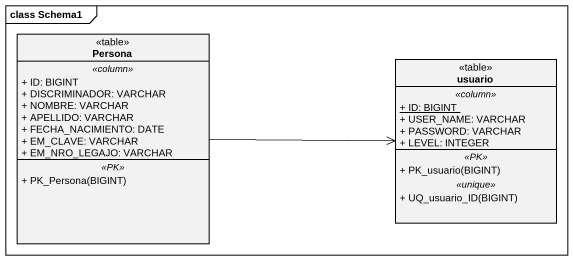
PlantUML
@startuml
mainframe class Schema1
hide circle
hide empty members
skinparam classAttributeIconSize 0
class Persona <<table>> {
  .. <<column>> ..
  + ID: BIGINT
  + DISCRIMINADOR: VARCHAR
  + NOMBRE: VARCHAR
  + APELLIDO: VARCHAR
  + FECHA_NACIMIENTO: DATE
  + EM_CLAVE: VARCHAR
  + EM_NRO_LEGAJO: VARCHAR
  .. <<PK>> ..
  + PK_Persona(BIGINT)
}
class usuario <<table>> {
  .. <<column>> ..
  {static} + ID: BIGINT
  + USER_NAME: VARCHAR
  + PASSWORD: VARCHAR
  + LEVEL: INTEGER
  .. <<PK>> ..
  + PK_usuario(BIGINT)
  .. <<unique>> ..
  + UQ_usuario_ID(BIGINT)
}
Persona -right-> usuario
@enduml
